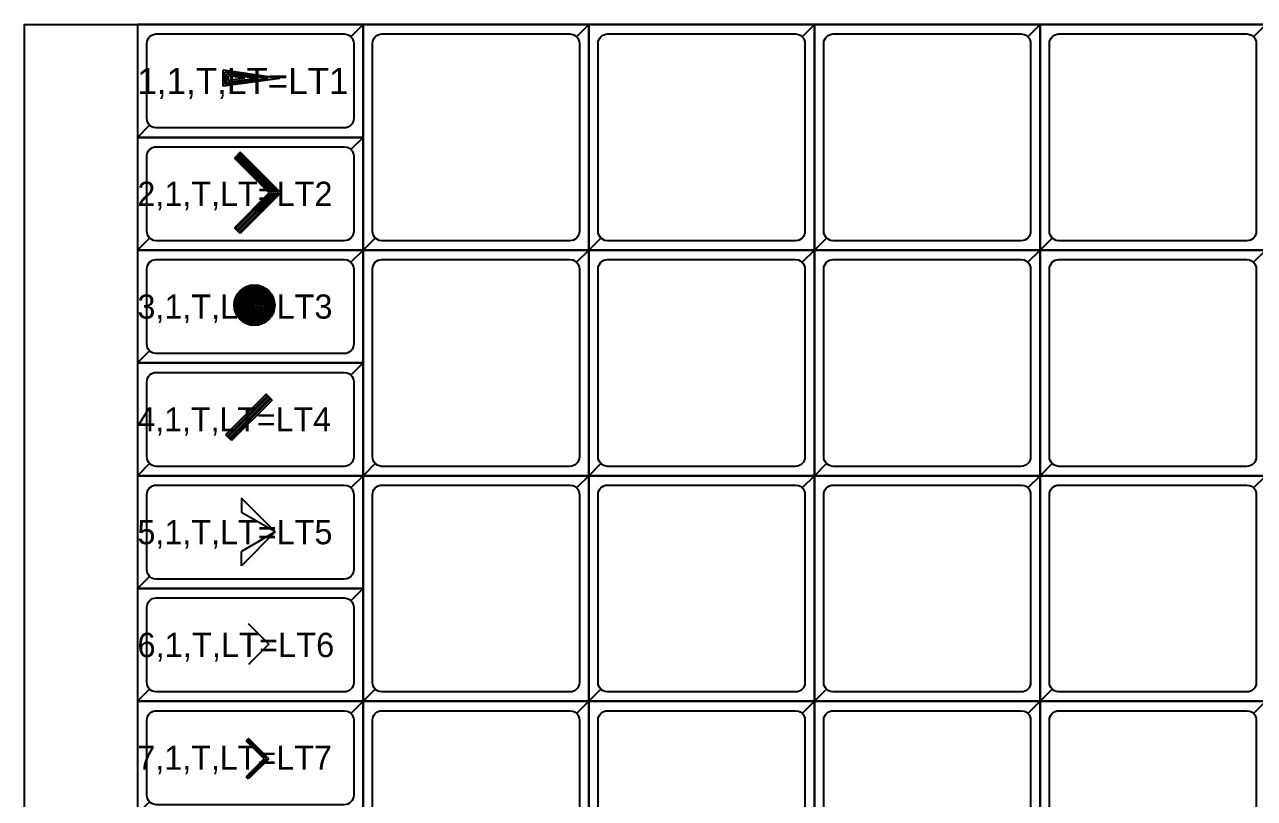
# Model space of a CAD drawing. Extents: x 67896 to 67908, y 49158.5 to 49162.6.
# Drawn here: x 67895.989 to 67899.259, y 49160.575 to 49162.633 of the extents above; entities that cross this region are included whole.
import ezdxf

# ---------------------------------------------------------------- set-up
doc = ezdxf.new("R2010")
doc.units = 0
for name, color, linetype in [('Level 1', 7, 'Continuous'), ('Level 2', 7, 'Continuous'), ('Level 3', 7, 'Continuous'), ('Level 4', 7, 'Continuous'), ('Level 5', 7, 'Continuous'), ('Level 63', 7, 'Continuous')]:
    doc.layers.add(name, color=color, linetype=linetype)

msp = doc.modelspace()

# ---------------------------------------------------------------- linework, layer by layer
at = {"layer": 'Level 1'}
for points in [[(67896.2889, 49162.3331), (67896.8889, 49162.3331), (67896.8889, 49162.6331), (67896.2889, 49162.6331)], [(67896.8889, 49162.0331), (67897.4889, 49162.0331), (67897.4889, 49162.6331), (67896.8889, 49162.6331)], [(67897.4889, 49162.0331), (67898.0889, 49162.0331), (67898.0889, 49162.6331), (67897.4889, 49162.6331)], [(67898.0889, 49162.0331), (67898.6889, 49162.0331), (67898.6889, 49162.6331), (67898.0889, 49162.6331)], [(67898.6889, 49162.0331), (67899.2889, 49162.0331), (67899.2889, 49162.6331), (67898.6889, 49162.6331)], [(67896.2889, 49162.0331), (67896.8889, 49162.0331), (67896.8889, 49162.3331), (67896.2889, 49162.3331)], [(67896.2889, 49161.7331), (67896.8889, 49161.7331), (67896.8889, 49162.0331), (67896.2889, 49162.0331)], [(67896.8889, 49161.4331), (67897.4889, 49161.4331), (67897.4889, 49162.0331), (67896.8889, 49162.0331)], [(67897.4889, 49161.4331), (67898.0889, 49161.4331), (67898.0889, 49162.0331), (67897.4889, 49162.0331)], [(67898.0889, 49161.4331), (67898.6889, 49161.4331), (67898.6889, 49162.0331), (67898.0889, 49162.0331)], [(67898.6889, 49161.4331), (67899.2889, 49161.4331), (67899.2889, 49162.0331), (67898.6889, 49162.0331)], [(67896.2889, 49161.4331), (67896.8889, 49161.4331), (67896.8889, 49161.7331), (67896.2889, 49161.7331)], [(67896.2889, 49161.1331), (67896.8889, 49161.1331), (67896.8889, 49161.4331), (67896.2889, 49161.4331)], [(67896.8889, 49160.8331), (67897.4889, 49160.8331), (67897.4889, 49161.4331), (67896.8889, 49161.4331)], [(67897.4889, 49160.8331), (67898.0889, 49160.8331), (67898.0889, 49161.4331), (67897.4889, 49161.4331)], [(67898.0889, 49160.8331), (67898.6889, 49160.8331), (67898.6889, 49161.4331), (67898.0889, 49161.4331)], [(67898.6889, 49160.8331), (67899.2889, 49160.8331), (67899.2889, 49161.4331), (67898.6889, 49161.4331)], [(67896.2889, 49160.8331), (67896.8889, 49160.8331), (67896.8889, 49161.1331), (67896.2889, 49161.1331)], [(67896.2889, 49160.5331), (67896.8889, 49160.5331), (67896.8889, 49160.8331), (67896.2889, 49160.8331)], [(67896.8889, 49160.2331), (67897.4889, 49160.2331), (67897.4889, 49160.8331), (67896.8889, 49160.8331)], [(67897.4889, 49160.2331), (67898.0889, 49160.2331), (67898.0889, 49160.8331), (67897.4889, 49160.8331)], [(67898.0889, 49160.2331), (67898.6889, 49160.2331), (67898.6889, 49160.8331), (67898.0889, 49160.8331)], [(67898.6889, 49160.2331), (67899.2889, 49160.2331), (67899.2889, 49160.8331), (67898.6889, 49160.8331)]]:
    msp.add_lwpolyline(points, close=True, dxfattribs=at)
at = {"layer": 'Level 2'}
for points in [[(67907.9889, 49159.0331), (67895.9889, 49159.0331), (67895.9889, 49162.6331), (67907.9889, 49162.6331)], [(67896.2889, 49162.3331), (67896.8889, 49162.3331), (67896.8889, 49162.6331), (67896.2889, 49162.6331)], [(67896.8889, 49162.0331), (67897.4889, 49162.0331), (67897.4889, 49162.6331), (67896.8889, 49162.6331)], [(67897.4889, 49162.0331), (67898.0889, 49162.0331), (67898.0889, 49162.6331), (67897.4889, 49162.6331)], [(67898.0889, 49162.0331), (67898.6889, 49162.0331), (67898.6889, 49162.6331), (67898.0889, 49162.6331)], [(67898.6889, 49162.0331), (67899.2889, 49162.0331), (67899.2889, 49162.6331), (67898.6889, 49162.6331)], [(67896.2889, 49162.0331), (67896.8889, 49162.0331), (67896.8889, 49162.3331), (67896.2889, 49162.3331)], [(67896.2889, 49161.7331), (67896.8889, 49161.7331), (67896.8889, 49162.0331), (67896.2889, 49162.0331)], [(67896.8889, 49161.4331), (67897.4889, 49161.4331), (67897.4889, 49162.0331), (67896.8889, 49162.0331)], [(67897.4889, 49161.4331), (67898.0889, 49161.4331), (67898.0889, 49162.0331), (67897.4889, 49162.0331)], [(67898.0889, 49161.4331), (67898.6889, 49161.4331), (67898.6889, 49162.0331), (67898.0889, 49162.0331)], [(67898.6889, 49161.4331), (67899.2889, 49161.4331), (67899.2889, 49162.0331), (67898.6889, 49162.0331)], [(67896.2889, 49161.4331), (67896.8889, 49161.4331), (67896.8889, 49161.7331), (67896.2889, 49161.7331)], [(67896.2889, 49161.1331), (67896.8889, 49161.1331), (67896.8889, 49161.4331), (67896.2889, 49161.4331)], [(67896.8889, 49160.8331), (67897.4889, 49160.8331), (67897.4889, 49161.4331), (67896.8889, 49161.4331)], [(67897.4889, 49160.8331), (67898.0889, 49160.8331), (67898.0889, 49161.4331), (67897.4889, 49161.4331)], [(67898.0889, 49160.8331), (67898.6889, 49160.8331), (67898.6889, 49161.4331), (67898.0889, 49161.4331)], [(67898.6889, 49160.8331), (67899.2889, 49160.8331), (67899.2889, 49161.4331), (67898.6889, 49161.4331)], [(67896.2889, 49160.8331), (67896.8889, 49160.8331), (67896.8889, 49161.1331), (67896.2889, 49161.1331)], [(67896.2889, 49160.5331), (67896.8889, 49160.5331), (67896.8889, 49160.8331), (67896.2889, 49160.8331)], [(67896.8889, 49160.2331), (67897.4889, 49160.2331), (67897.4889, 49160.8331), (67896.8889, 49160.8331)], [(67897.4889, 49160.2331), (67898.0889, 49160.2331), (67898.0889, 49160.8331), (67897.4889, 49160.8331)], [(67898.0889, 49160.2331), (67898.6889, 49160.2331), (67898.6889, 49160.8331), (67898.0889, 49160.8331)], [(67898.6889, 49160.2331), (67899.2889, 49160.2331), (67899.2889, 49160.8331), (67898.6889, 49160.8331)]]:
    msp.add_lwpolyline(points, close=True, dxfattribs=at)
at = {"layer": 'Level 3'}
for points in [[(67896.8889, 49162.6331), (67896.2889, 49162.6331), (67896.2889, 49162.3331), (67896.3212, 49162.3654), (67896.3181, 49162.3692), (67896.3158, 49162.3735), (67896.3144, 49162.3782), (67896.3139, 49162.3831), (67896.3139, 49162.5831), (67896.3144, 49162.588), (67896.3158, 49162.5927), (67896.3181, 49162.597), (67896.3212, 49162.6008), (67896.3212, 49162.6008), (67896.325, 49162.6039), (67896.3293, 49162.6062), (67896.334, 49162.6076), (67896.3389, 49162.6081), (67896.8389, 49162.6081), (67896.8462, 49162.607), (67896.8507, 49162.6051), (67896.8548, 49162.6024), (67896.8566, 49162.6008)], [(67897.4889, 49162.6331), (67896.8889, 49162.6331), (67896.8889, 49162.0331), (67896.9212, 49162.0654), (67896.9181, 49162.0692), (67896.9158, 49162.0735), (67896.9144, 49162.0782), (67896.9139, 49162.0831), (67896.9139, 49162.5831), (67896.9144, 49162.588), (67896.9158, 49162.5927), (67896.9181, 49162.597), (67896.9212, 49162.6008), (67896.9212, 49162.6008), (67896.925, 49162.6039), (67896.9293, 49162.6062), (67896.934, 49162.6076), (67896.9389, 49162.6081), (67897.4389, 49162.6081), (67897.4462, 49162.607), (67897.4507, 49162.6051), (67897.4548, 49162.6024), (67897.4566, 49162.6008)], [(67898.0889, 49162.6331), (67897.4889, 49162.6331), (67897.4889, 49162.0331), (67897.5212, 49162.0654), (67897.5181, 49162.0692), (67897.5158, 49162.0735), (67897.5144, 49162.0782), (67897.5139, 49162.0831), (67897.5139, 49162.5831), (67897.5144, 49162.588), (67897.5158, 49162.5927), (67897.5181, 49162.597), (67897.5212, 49162.6008), (67897.5212, 49162.6008), (67897.525, 49162.6039), (67897.5293, 49162.6062), (67897.534, 49162.6076), (67897.5389, 49162.6081), (67898.0389, 49162.6081), (67898.0462, 49162.607), (67898.0507, 49162.6051), (67898.0548, 49162.6024), (67898.0566, 49162.6008)], [(67898.6889, 49162.6331), (67898.0889, 49162.6331), (67898.0889, 49162.0331), (67898.1212, 49162.0654), (67898.1181, 49162.0692), (67898.1158, 49162.0735), (67898.1144, 49162.0782), (67898.1139, 49162.0831), (67898.1139, 49162.5831), (67898.1144, 49162.588), (67898.1158, 49162.5927), (67898.1181, 49162.597), (67898.1212, 49162.6008), (67898.1212, 49162.6008), (67898.125, 49162.6039), (67898.1293, 49162.6062), (67898.134, 49162.6076), (67898.1389, 49162.6081), (67898.6389, 49162.6081), (67898.6462, 49162.607), (67898.6507, 49162.6051), (67898.6548, 49162.6024), (67898.6566, 49162.6008)], [(67899.2889, 49162.6331), (67898.6889, 49162.6331), (67898.6889, 49162.0331), (67898.7212, 49162.0654), (67898.7181, 49162.0692), (67898.7158, 49162.0735), (67898.7144, 49162.0782), (67898.7139, 49162.0831), (67898.7139, 49162.5831), (67898.7144, 49162.588), (67898.7158, 49162.5927), (67898.7181, 49162.597), (67898.7212, 49162.6008), (67898.7212, 49162.6008), (67898.725, 49162.6039), (67898.7293, 49162.6062), (67898.734, 49162.6076), (67898.7389, 49162.6081), (67899.2389, 49162.6081), (67899.2462, 49162.607), (67899.2507, 49162.6051), (67899.2548, 49162.6024), (67899.2566, 49162.6008)], [(67896.8889, 49162.3331), (67896.2889, 49162.3331), (67896.2889, 49162.0331), (67896.3212, 49162.0654), (67896.3181, 49162.0692), (67896.3158, 49162.0735), (67896.3144, 49162.0782), (67896.3139, 49162.0831), (67896.3139, 49162.2831), (67896.3144, 49162.288), (67896.3158, 49162.2927), (67896.3181, 49162.297), (67896.3212, 49162.3008), (67896.3212, 49162.3008), (67896.325, 49162.3039), (67896.3293, 49162.3062), (67896.334, 49162.3076), (67896.3389, 49162.3081), (67896.8389, 49162.3081), (67896.8462, 49162.307), (67896.8507, 49162.3051), (67896.8548, 49162.3024), (67896.8566, 49162.3008)], [(67896.8889, 49162.0331), (67896.2889, 49162.0331), (67896.2889, 49161.7331), (67896.3212, 49161.7654), (67896.3181, 49161.7692), (67896.3158, 49161.7735), (67896.3144, 49161.7782), (67896.3139, 49161.7831), (67896.3139, 49161.9831), (67896.3144, 49161.988), (67896.3158, 49161.9927), (67896.3181, 49161.997), (67896.3212, 49162.0008), (67896.3212, 49162.0008), (67896.325, 49162.0039), (67896.3293, 49162.0062), (67896.334, 49162.0076), (67896.3389, 49162.0081), (67896.8389, 49162.0081), (67896.8462, 49162.007), (67896.8507, 49162.0051), (67896.8548, 49162.0024), (67896.8566, 49162.0008)], [(67897.4889, 49162.0331), (67896.8889, 49162.0331), (67896.8889, 49161.4331), (67896.9212, 49161.4654), (67896.9181, 49161.4692), (67896.9158, 49161.4735), (67896.9144, 49161.4782), (67896.9139, 49161.4831), (67896.9139, 49161.9831), (67896.9144, 49161.988), (67896.9158, 49161.9927), (67896.9181, 49161.997), (67896.9212, 49162.0008), (67896.9212, 49162.0008), (67896.925, 49162.0039), (67896.9293, 49162.0062), (67896.934, 49162.0076), (67896.9389, 49162.0081), (67897.4389, 49162.0081), (67897.4462, 49162.007), (67897.4507, 49162.0051), (67897.4548, 49162.0024), (67897.4566, 49162.0008)], [(67898.0889, 49162.0331), (67897.4889, 49162.0331), (67897.4889, 49161.4331), (67897.5212, 49161.4654), (67897.5181, 49161.4692), (67897.5158, 49161.4735), (67897.5144, 49161.4782), (67897.5139, 49161.4831), (67897.5139, 49161.9831), (67897.5144, 49161.988), (67897.5158, 49161.9927), (67897.5181, 49161.997), (67897.5212, 49162.0008), (67897.5212, 49162.0008), (67897.525, 49162.0039), (67897.5293, 49162.0062), (67897.534, 49162.0076), (67897.5389, 49162.0081), (67898.0389, 49162.0081), (67898.0462, 49162.007), (67898.0507, 49162.0051), (67898.0548, 49162.0024), (67898.0566, 49162.0008)], [(67898.6889, 49162.0331), (67898.0889, 49162.0331), (67898.0889, 49161.4331), (67898.1212, 49161.4654), (67898.1181, 49161.4692), (67898.1158, 49161.4735), (67898.1144, 49161.4782), (67898.1139, 49161.4831), (67898.1139, 49161.9831), (67898.1144, 49161.988), (67898.1158, 49161.9927), (67898.1181, 49161.997), (67898.1212, 49162.0008), (67898.1212, 49162.0008), (67898.125, 49162.0039), (67898.1293, 49162.0062), (67898.134, 49162.0076), (67898.1389, 49162.0081), (67898.6389, 49162.0081), (67898.6462, 49162.007), (67898.6507, 49162.0051), (67898.6548, 49162.0024), (67898.6566, 49162.0008)], [(67899.2889, 49162.0331), (67898.6889, 49162.0331), (67898.6889, 49161.4331), (67898.7212, 49161.4654), (67898.7181, 49161.4692), (67898.7158, 49161.4735), (67898.7144, 49161.4782), (67898.7139, 49161.4831), (67898.7139, 49161.9831), (67898.7144, 49161.988), (67898.7158, 49161.9927), (67898.7181, 49161.997), (67898.7212, 49162.0008), (67898.7212, 49162.0008), (67898.725, 49162.0039), (67898.7293, 49162.0062), (67898.734, 49162.0076), (67898.7389, 49162.0081), (67899.2389, 49162.0081), (67899.2462, 49162.007), (67899.2507, 49162.0051), (67899.2548, 49162.0024), (67899.2566, 49162.0008)], [(67896.8889, 49161.7331), (67896.2889, 49161.7331), (67896.2889, 49161.4331), (67896.3212, 49161.4654), (67896.3181, 49161.4692), (67896.3158, 49161.4735), (67896.3144, 49161.4782), (67896.3139, 49161.4831), (67896.3139, 49161.6831), (67896.3144, 49161.688), (67896.3158, 49161.6927), (67896.3181, 49161.697), (67896.3212, 49161.7008), (67896.3212, 49161.7008), (67896.325, 49161.7039), (67896.3293, 49161.7062), (67896.334, 49161.7076), (67896.3389, 49161.7081), (67896.8389, 49161.7081), (67896.8462, 49161.707), (67896.8507, 49161.7051), (67896.8548, 49161.7024), (67896.8566, 49161.7008)], [(67896.8889, 49161.4331), (67896.2889, 49161.4331), (67896.2889, 49161.1331), (67896.3212, 49161.1654), (67896.3181, 49161.1692), (67896.3158, 49161.1735), (67896.3144, 49161.1782), (67896.3139, 49161.1831), (67896.3139, 49161.3831), (67896.3144, 49161.388), (67896.3158, 49161.3927), (67896.3181, 49161.397), (67896.3212, 49161.4008), (67896.3212, 49161.4008), (67896.325, 49161.4039), (67896.3293, 49161.4062), (67896.334, 49161.4076), (67896.3389, 49161.4081), (67896.8389, 49161.4081), (67896.8462, 49161.407), (67896.8507, 49161.4051), (67896.8548, 49161.4024), (67896.8566, 49161.4008)], [(67897.4889, 49161.4331), (67896.8889, 49161.4331), (67896.8889, 49160.8331), (67896.9212, 49160.8654), (67896.9181, 49160.8692), (67896.9158, 49160.8735), (67896.9144, 49160.8782), (67896.9139, 49160.8831), (67896.9139, 49161.3831), (67896.9144, 49161.388), (67896.9158, 49161.3927), (67896.9181, 49161.397), (67896.9212, 49161.4008), (67896.9212, 49161.4008), (67896.925, 49161.4039), (67896.9293, 49161.4062), (67896.934, 49161.4076), (67896.9389, 49161.4081), (67897.4389, 49161.4081), (67897.4462, 49161.407), (67897.4507, 49161.4051), (67897.4548, 49161.4024), (67897.4566, 49161.4008)], [(67898.0889, 49161.4331), (67897.4889, 49161.4331), (67897.4889, 49160.8331), (67897.5212, 49160.8654), (67897.5181, 49160.8692), (67897.5158, 49160.8735), (67897.5144, 49160.8782), (67897.5139, 49160.8831), (67897.5139, 49161.3831), (67897.5144, 49161.388), (67897.5158, 49161.3927), (67897.5181, 49161.397), (67897.5212, 49161.4008), (67897.5212, 49161.4008), (67897.525, 49161.4039), (67897.5293, 49161.4062), (67897.534, 49161.4076), (67897.5389, 49161.4081), (67898.0389, 49161.4081), (67898.0462, 49161.407), (67898.0507, 49161.4051), (67898.0548, 49161.4024), (67898.0566, 49161.4008)], [(67898.6889, 49161.4331), (67898.0889, 49161.4331), (67898.0889, 49160.8331), (67898.1212, 49160.8654), (67898.1181, 49160.8692), (67898.1158, 49160.8735), (67898.1144, 49160.8782), (67898.1139, 49160.8831), (67898.1139, 49161.3831), (67898.1144, 49161.388), (67898.1158, 49161.3927), (67898.1181, 49161.397), (67898.1212, 49161.4008), (67898.1212, 49161.4008), (67898.125, 49161.4039), (67898.1293, 49161.4062), (67898.134, 49161.4076), (67898.1389, 49161.4081), (67898.6389, 49161.4081), (67898.6462, 49161.407), (67898.6507, 49161.4051), (67898.6548, 49161.4024), (67898.6566, 49161.4008)], [(67899.2889, 49161.4331), (67898.6889, 49161.4331), (67898.6889, 49160.8331), (67898.7212, 49160.8654), (67898.7181, 49160.8692), (67898.7158, 49160.8735), (67898.7144, 49160.8782), (67898.7139, 49160.8831), (67898.7139, 49161.3831), (67898.7144, 49161.388), (67898.7158, 49161.3927), (67898.7181, 49161.397), (67898.7212, 49161.4008), (67898.7212, 49161.4008), (67898.725, 49161.4039), (67898.7293, 49161.4062), (67898.734, 49161.4076), (67898.7389, 49161.4081), (67899.2389, 49161.4081), (67899.2462, 49161.407), (67899.2507, 49161.4051), (67899.2548, 49161.4024), (67899.2566, 49161.4008)], [(67896.8889, 49161.1331), (67896.2889, 49161.1331), (67896.2889, 49160.8331), (67896.3212, 49160.8654), (67896.3181, 49160.8692), (67896.3158, 49160.8735), (67896.3144, 49160.8782), (67896.3139, 49160.8831), (67896.3139, 49161.0831), (67896.3144, 49161.088), (67896.3158, 49161.0927), (67896.3181, 49161.097), (67896.3212, 49161.1008), (67896.3212, 49161.1008), (67896.325, 49161.1039), (67896.3293, 49161.1062), (67896.334, 49161.1076), (67896.3389, 49161.1081), (67896.8389, 49161.1081), (67896.8462, 49161.107), (67896.8507, 49161.1051), (67896.8548, 49161.1024), (67896.8566, 49161.1008)], [(67896.8889, 49160.8331), (67896.2889, 49160.8331), (67896.2889, 49160.5331), (67896.3212, 49160.5654), (67896.3181, 49160.5692), (67896.3158, 49160.5735), (67896.3144, 49160.5782), (67896.3139, 49160.5831), (67896.3139, 49160.7831), (67896.3144, 49160.788), (67896.3158, 49160.7927), (67896.3181, 49160.797), (67896.3212, 49160.8008), (67896.3212, 49160.8008), (67896.325, 49160.8039), (67896.3293, 49160.8062), (67896.334, 49160.8076), (67896.3389, 49160.8081), (67896.8389, 49160.8081), (67896.8462, 49160.807), (67896.8507, 49160.8051), (67896.8548, 49160.8024), (67896.8566, 49160.8008)], [(67897.4889, 49160.8331), (67896.8889, 49160.8331), (67896.8889, 49160.2331), (67896.9212, 49160.2654), (67896.9181, 49160.2692), (67896.9158, 49160.2735), (67896.9144, 49160.2782), (67896.9139, 49160.2831), (67896.9139, 49160.7831), (67896.9144, 49160.788), (67896.9158, 49160.7927), (67896.9181, 49160.797), (67896.9212, 49160.8008), (67896.9212, 49160.8008), (67896.925, 49160.8039), (67896.9293, 49160.8062), (67896.934, 49160.8076), (67896.9389, 49160.8081), (67897.4389, 49160.8081), (67897.4462, 49160.807), (67897.4507, 49160.8051), (67897.4548, 49160.8024), (67897.4566, 49160.8008)], [(67898.0889, 49160.8331), (67897.4889, 49160.8331), (67897.4889, 49160.2331), (67897.5212, 49160.2654), (67897.5181, 49160.2692), (67897.5158, 49160.2735), (67897.5144, 49160.2782), (67897.5139, 49160.2831), (67897.5139, 49160.7831), (67897.5144, 49160.788), (67897.5158, 49160.7927), (67897.5181, 49160.797), (67897.5212, 49160.8008), (67897.5212, 49160.8008), (67897.525, 49160.8039), (67897.5293, 49160.8062), (67897.534, 49160.8076), (67897.5389, 49160.8081), (67898.0389, 49160.8081), (67898.0462, 49160.807), (67898.0507, 49160.8051), (67898.0548, 49160.8024), (67898.0566, 49160.8008)], [(67898.6889, 49160.8331), (67898.0889, 49160.8331), (67898.0889, 49160.2331), (67898.1212, 49160.2654), (67898.1181, 49160.2692), (67898.1158, 49160.2735), (67898.1144, 49160.2782), (67898.1139, 49160.2831), (67898.1139, 49160.7831), (67898.1144, 49160.788), (67898.1158, 49160.7927), (67898.1181, 49160.797), (67898.1212, 49160.8008), (67898.1212, 49160.8008), (67898.125, 49160.8039), (67898.1293, 49160.8062), (67898.134, 49160.8076), (67898.1389, 49160.8081), (67898.6389, 49160.8081), (67898.6462, 49160.807), (67898.6507, 49160.8051), (67898.6548, 49160.8024), (67898.6566, 49160.8008)], [(67899.2889, 49160.8331), (67898.6889, 49160.8331), (67898.6889, 49160.2331), (67898.7212, 49160.2654), (67898.7181, 49160.2692), (67898.7158, 49160.2735), (67898.7144, 49160.2782), (67898.7139, 49160.2831), (67898.7139, 49160.7831), (67898.7144, 49160.788), (67898.7158, 49160.7927), (67898.7181, 49160.797), (67898.7212, 49160.8008), (67898.7212, 49160.8008), (67898.725, 49160.8039), (67898.7293, 49160.8062), (67898.734, 49160.8076), (67898.7389, 49160.8081), (67899.2389, 49160.8081), (67899.2462, 49160.807), (67899.2507, 49160.8051), (67899.2548, 49160.8024), (67899.2566, 49160.8008)]]:
    msp.add_lwpolyline(points, close=True, dxfattribs=at)
at = {"layer": 'Level 4'}
for points in [[(67896.2889, 49162.3331), (67896.8889, 49162.3331), (67896.8889, 49162.6331), (67896.8566, 49162.6008), (67896.8597, 49162.597), (67896.862, 49162.5927), (67896.8634, 49162.588), (67896.8639, 49162.5831), (67896.8639, 49162.3831), (67896.8634, 49162.3782), (67896.862, 49162.3735), (67896.8597, 49162.3692), (67896.8566, 49162.3654), (67896.8566, 49162.3654), (67896.8528, 49162.3623), (67896.8485, 49162.36), (67896.8438, 49162.3586), (67896.8389, 49162.3581), (67896.3389, 49162.3581), (67896.3316, 49162.3592), (67896.3271, 49162.3611), (67896.323, 49162.3638), (67896.3212, 49162.3654)], [(67896.8889, 49162.0331), (67897.4889, 49162.0331), (67897.4889, 49162.6331), (67897.4566, 49162.6008), (67897.4597, 49162.597), (67897.462, 49162.5927), (67897.4634, 49162.588), (67897.4639, 49162.5831), (67897.4639, 49162.0831), (67897.4634, 49162.0782), (67897.462, 49162.0735), (67897.4597, 49162.0692), (67897.4566, 49162.0654), (67897.4566, 49162.0654), (67897.4528, 49162.0623), (67897.4485, 49162.06), (67897.4438, 49162.0586), (67897.4389, 49162.0581), (67896.9389, 49162.0581), (67896.9316, 49162.0592), (67896.9271, 49162.0611), (67896.923, 49162.0638), (67896.9212, 49162.0654)], [(67897.4889, 49162.0331), (67898.0889, 49162.0331), (67898.0889, 49162.6331), (67898.0566, 49162.6008), (67898.0597, 49162.597), (67898.062, 49162.5927), (67898.0634, 49162.588), (67898.0639, 49162.5831), (67898.0639, 49162.0831), (67898.0634, 49162.0782), (67898.062, 49162.0735), (67898.0597, 49162.0692), (67898.0566, 49162.0654), (67898.0566, 49162.0654), (67898.0528, 49162.0623), (67898.0485, 49162.06), (67898.0438, 49162.0586), (67898.0389, 49162.0581), (67897.5389, 49162.0581), (67897.5316, 49162.0592), (67897.5271, 49162.0611), (67897.523, 49162.0638), (67897.5212, 49162.0654)], [(67898.0889, 49162.0331), (67898.6889, 49162.0331), (67898.6889, 49162.6331), (67898.6566, 49162.6008), (67898.6597, 49162.597), (67898.662, 49162.5927), (67898.6634, 49162.588), (67898.6639, 49162.5831), (67898.6639, 49162.0831), (67898.6634, 49162.0782), (67898.662, 49162.0735), (67898.6597, 49162.0692), (67898.6566, 49162.0654), (67898.6566, 49162.0654), (67898.6528, 49162.0623), (67898.6485, 49162.06), (67898.6438, 49162.0586), (67898.6389, 49162.0581), (67898.1389, 49162.0581), (67898.1316, 49162.0592), (67898.1271, 49162.0611), (67898.123, 49162.0638), (67898.1212, 49162.0654)], [(67898.6889, 49162.0331), (67899.2889, 49162.0331), (67899.2889, 49162.6331), (67899.2566, 49162.6008), (67899.2597, 49162.597), (67899.262, 49162.5927), (67899.2634, 49162.588), (67899.2639, 49162.5831), (67899.2639, 49162.0831), (67899.2634, 49162.0782), (67899.262, 49162.0735), (67899.2597, 49162.0692), (67899.2566, 49162.0654), (67899.2566, 49162.0654), (67899.2528, 49162.0623), (67899.2485, 49162.06), (67899.2438, 49162.0586), (67899.2389, 49162.0581), (67898.7389, 49162.0581), (67898.7316, 49162.0592), (67898.7271, 49162.0611), (67898.723, 49162.0638), (67898.7212, 49162.0654)], [(67896.2889, 49162.0331), (67896.8889, 49162.0331), (67896.8889, 49162.3331), (67896.8566, 49162.3008), (67896.8597, 49162.297), (67896.862, 49162.2927), (67896.8634, 49162.288), (67896.8639, 49162.2831), (67896.8639, 49162.0831), (67896.8634, 49162.0782), (67896.862, 49162.0735), (67896.8597, 49162.0692), (67896.8566, 49162.0654), (67896.8566, 49162.0654), (67896.8528, 49162.0623), (67896.8485, 49162.06), (67896.8438, 49162.0586), (67896.8389, 49162.0581), (67896.3389, 49162.0581), (67896.3316, 49162.0592), (67896.3271, 49162.0611), (67896.323, 49162.0638), (67896.3212, 49162.0654)], [(67896.2889, 49161.7331), (67896.8889, 49161.7331), (67896.8889, 49162.0331), (67896.8566, 49162.0008), (67896.8597, 49161.997), (67896.862, 49161.9927), (67896.8634, 49161.988), (67896.8639, 49161.9831), (67896.8639, 49161.7831), (67896.8634, 49161.7782), (67896.862, 49161.7735), (67896.8597, 49161.7692), (67896.8566, 49161.7654), (67896.8566, 49161.7654), (67896.8528, 49161.7623), (67896.8485, 49161.76), (67896.8438, 49161.7586), (67896.8389, 49161.7581), (67896.3389, 49161.7581), (67896.3316, 49161.7592), (67896.3271, 49161.7611), (67896.323, 49161.7638), (67896.3212, 49161.7654)], [(67896.8889, 49161.4331), (67897.4889, 49161.4331), (67897.4889, 49162.0331), (67897.4566, 49162.0008), (67897.4597, 49161.997), (67897.462, 49161.9927), (67897.4634, 49161.988), (67897.4639, 49161.9831), (67897.4639, 49161.4831), (67897.4634, 49161.4782), (67897.462, 49161.4735), (67897.4597, 49161.4692), (67897.4566, 49161.4654), (67897.4566, 49161.4654), (67897.4528, 49161.4623), (67897.4485, 49161.46), (67897.4438, 49161.4586), (67897.4389, 49161.4581), (67896.9389, 49161.4581), (67896.9316, 49161.4592), (67896.9271, 49161.4611), (67896.923, 49161.4638), (67896.9212, 49161.4654)], [(67897.4889, 49161.4331), (67898.0889, 49161.4331), (67898.0889, 49162.0331), (67898.0566, 49162.0008), (67898.0597, 49161.997), (67898.062, 49161.9927), (67898.0634, 49161.988), (67898.0639, 49161.9831), (67898.0639, 49161.4831), (67898.0634, 49161.4782), (67898.062, 49161.4735), (67898.0597, 49161.4692), (67898.0566, 49161.4654), (67898.0566, 49161.4654), (67898.0528, 49161.4623), (67898.0485, 49161.46), (67898.0438, 49161.4586), (67898.0389, 49161.4581), (67897.5389, 49161.4581), (67897.5316, 49161.4592), (67897.5271, 49161.4611), (67897.523, 49161.4638), (67897.5212, 49161.4654)], [(67898.0889, 49161.4331), (67898.6889, 49161.4331), (67898.6889, 49162.0331), (67898.6566, 49162.0008), (67898.6597, 49161.997), (67898.662, 49161.9927), (67898.6634, 49161.988), (67898.6639, 49161.9831), (67898.6639, 49161.4831), (67898.6634, 49161.4782), (67898.662, 49161.4735), (67898.6597, 49161.4692), (67898.6566, 49161.4654), (67898.6566, 49161.4654), (67898.6528, 49161.4623), (67898.6485, 49161.46), (67898.6438, 49161.4586), (67898.6389, 49161.4581), (67898.1389, 49161.4581), (67898.1316, 49161.4592), (67898.1271, 49161.4611), (67898.123, 49161.4638), (67898.1212, 49161.4654)], [(67898.6889, 49161.4331), (67899.2889, 49161.4331), (67899.2889, 49162.0331), (67899.2566, 49162.0008), (67899.2597, 49161.997), (67899.262, 49161.9927), (67899.2634, 49161.988), (67899.2639, 49161.9831), (67899.2639, 49161.4831), (67899.2634, 49161.4782), (67899.262, 49161.4735), (67899.2597, 49161.4692), (67899.2566, 49161.4654), (67899.2566, 49161.4654), (67899.2528, 49161.4623), (67899.2485, 49161.46), (67899.2438, 49161.4586), (67899.2389, 49161.4581), (67898.7389, 49161.4581), (67898.7316, 49161.4592), (67898.7271, 49161.4611), (67898.723, 49161.4638), (67898.7212, 49161.4654)], [(67896.2889, 49161.4331), (67896.8889, 49161.4331), (67896.8889, 49161.7331), (67896.8566, 49161.7008), (67896.8597, 49161.697), (67896.862, 49161.6927), (67896.8634, 49161.688), (67896.8639, 49161.6831), (67896.8639, 49161.4831), (67896.8634, 49161.4782), (67896.862, 49161.4735), (67896.8597, 49161.4692), (67896.8566, 49161.4654), (67896.8566, 49161.4654), (67896.8528, 49161.4623), (67896.8485, 49161.46), (67896.8438, 49161.4586), (67896.8389, 49161.4581), (67896.3389, 49161.4581), (67896.3316, 49161.4592), (67896.3271, 49161.4611), (67896.323, 49161.4638), (67896.3212, 49161.4654)], [(67896.2889, 49161.1331), (67896.8889, 49161.1331), (67896.8889, 49161.4331), (67896.8566, 49161.4008), (67896.8597, 49161.397), (67896.862, 49161.3927), (67896.8634, 49161.388), (67896.8639, 49161.3831), (67896.8639, 49161.1831), (67896.8634, 49161.1782), (67896.862, 49161.1735), (67896.8597, 49161.1692), (67896.8566, 49161.1654), (67896.8566, 49161.1654), (67896.8528, 49161.1623), (67896.8485, 49161.16), (67896.8438, 49161.1586), (67896.8389, 49161.1581), (67896.3389, 49161.1581), (67896.3316, 49161.1592), (67896.3271, 49161.1611), (67896.323, 49161.1638), (67896.3212, 49161.1654)], [(67896.8889, 49160.8331), (67897.4889, 49160.8331), (67897.4889, 49161.4331), (67897.4566, 49161.4008), (67897.4597, 49161.397), (67897.462, 49161.3927), (67897.4634, 49161.388), (67897.4639, 49161.3831), (67897.4639, 49160.8831), (67897.4634, 49160.8782), (67897.462, 49160.8735), (67897.4597, 49160.8692), (67897.4566, 49160.8654), (67897.4566, 49160.8654), (67897.4528, 49160.8623), (67897.4485, 49160.86), (67897.4438, 49160.8586), (67897.4389, 49160.8581), (67896.9389, 49160.8581), (67896.9316, 49160.8592), (67896.9271, 49160.8611), (67896.923, 49160.8638), (67896.9212, 49160.8654)], [(67897.4889, 49160.8331), (67898.0889, 49160.8331), (67898.0889, 49161.4331), (67898.0566, 49161.4008), (67898.0597, 49161.397), (67898.062, 49161.3927), (67898.0634, 49161.388), (67898.0639, 49161.3831), (67898.0639, 49160.8831), (67898.0634, 49160.8782), (67898.062, 49160.8735), (67898.0597, 49160.8692), (67898.0566, 49160.8654), (67898.0566, 49160.8654), (67898.0528, 49160.8623), (67898.0485, 49160.86), (67898.0438, 49160.8586), (67898.0389, 49160.8581), (67897.5389, 49160.8581), (67897.5316, 49160.8592), (67897.5271, 49160.8611), (67897.523, 49160.8638), (67897.5212, 49160.8654)], [(67898.0889, 49160.8331), (67898.6889, 49160.8331), (67898.6889, 49161.4331), (67898.6566, 49161.4008), (67898.6597, 49161.397), (67898.662, 49161.3927), (67898.6634, 49161.388), (67898.6639, 49161.3831), (67898.6639, 49160.8831), (67898.6634, 49160.8782), (67898.662, 49160.8735), (67898.6597, 49160.8692), (67898.6566, 49160.8654), (67898.6566, 49160.8654), (67898.6528, 49160.8623), (67898.6485, 49160.86), (67898.6438, 49160.8586), (67898.6389, 49160.8581), (67898.1389, 49160.8581), (67898.1316, 49160.8592), (67898.1271, 49160.8611), (67898.123, 49160.8638), (67898.1212, 49160.8654)], [(67898.6889, 49160.8331), (67899.2889, 49160.8331), (67899.2889, 49161.4331), (67899.2566, 49161.4008), (67899.2597, 49161.397), (67899.262, 49161.3927), (67899.2634, 49161.388), (67899.2639, 49161.3831), (67899.2639, 49160.8831), (67899.2634, 49160.8782), (67899.262, 49160.8735), (67899.2597, 49160.8692), (67899.2566, 49160.8654), (67899.2566, 49160.8654), (67899.2528, 49160.8623), (67899.2485, 49160.86), (67899.2438, 49160.8586), (67899.2389, 49160.8581), (67898.7389, 49160.8581), (67898.7316, 49160.8592), (67898.7271, 49160.8611), (67898.723, 49160.8638), (67898.7212, 49160.8654)], [(67896.2889, 49160.8331), (67896.8889, 49160.8331), (67896.8889, 49161.1331), (67896.8566, 49161.1008), (67896.8597, 49161.097), (67896.862, 49161.0927), (67896.8634, 49161.088), (67896.8639, 49161.0831), (67896.8639, 49160.8831), (67896.8634, 49160.8782), (67896.862, 49160.8735), (67896.8597, 49160.8692), (67896.8566, 49160.8654), (67896.8566, 49160.8654), (67896.8528, 49160.8623), (67896.8485, 49160.86), (67896.8438, 49160.8586), (67896.8389, 49160.8581), (67896.3389, 49160.8581), (67896.3316, 49160.8592), (67896.3271, 49160.8611), (67896.323, 49160.8638), (67896.3212, 49160.8654)], [(67896.2889, 49160.5331), (67896.8889, 49160.5331), (67896.8889, 49160.8331), (67896.8566, 49160.8008), (67896.8597, 49160.797), (67896.862, 49160.7927), (67896.8634, 49160.788), (67896.8639, 49160.7831), (67896.8639, 49160.5831), (67896.8634, 49160.5782), (67896.862, 49160.5735), (67896.8597, 49160.5692), (67896.8566, 49160.5654), (67896.8566, 49160.5654), (67896.8528, 49160.5623), (67896.8485, 49160.56), (67896.8438, 49160.5586), (67896.8389, 49160.5581), (67896.3389, 49160.5581), (67896.3316, 49160.5592), (67896.3271, 49160.5611), (67896.323, 49160.5638), (67896.3212, 49160.5654)], [(67896.8889, 49160.2331), (67897.4889, 49160.2331), (67897.4889, 49160.8331), (67897.4566, 49160.8008), (67897.4597, 49160.797), (67897.462, 49160.7927), (67897.4634, 49160.788), (67897.4639, 49160.7831), (67897.4639, 49160.2831), (67897.4634, 49160.2782), (67897.462, 49160.2735), (67897.4597, 49160.2692), (67897.4566, 49160.2654), (67897.4566, 49160.2654), (67897.4528, 49160.2623), (67897.4485, 49160.26), (67897.4438, 49160.2586), (67897.4389, 49160.2581), (67896.9389, 49160.2581), (67896.9316, 49160.2592), (67896.9271, 49160.2611), (67896.923, 49160.2638), (67896.9212, 49160.2654)], [(67897.4889, 49160.2331), (67898.0889, 49160.2331), (67898.0889, 49160.8331), (67898.0566, 49160.8008), (67898.0597, 49160.797), (67898.062, 49160.7927), (67898.0634, 49160.788), (67898.0639, 49160.7831), (67898.0639, 49160.2831), (67898.0634, 49160.2782), (67898.062, 49160.2735), (67898.0597, 49160.2692), (67898.0566, 49160.2654), (67898.0566, 49160.2654), (67898.0528, 49160.2623), (67898.0485, 49160.26), (67898.0438, 49160.2586), (67898.0389, 49160.2581), (67897.5389, 49160.2581), (67897.5316, 49160.2592), (67897.5271, 49160.2611), (67897.523, 49160.2638), (67897.5212, 49160.2654)], [(67898.0889, 49160.2331), (67898.6889, 49160.2331), (67898.6889, 49160.8331), (67898.6566, 49160.8008), (67898.6597, 49160.797), (67898.662, 49160.7927), (67898.6634, 49160.788), (67898.6639, 49160.7831), (67898.6639, 49160.2831), (67898.6634, 49160.2782), (67898.662, 49160.2735), (67898.6597, 49160.2692), (67898.6566, 49160.2654), (67898.6566, 49160.2654), (67898.6528, 49160.2623), (67898.6485, 49160.26), (67898.6438, 49160.2586), (67898.6389, 49160.2581), (67898.1389, 49160.2581), (67898.1316, 49160.2592), (67898.1271, 49160.2611), (67898.123, 49160.2638), (67898.1212, 49160.2654)], [(67898.6889, 49160.2331), (67899.2889, 49160.2331), (67899.2889, 49160.8331), (67899.2566, 49160.8008), (67899.2597, 49160.797), (67899.262, 49160.7927), (67899.2634, 49160.788), (67899.2639, 49160.7831), (67899.2639, 49160.2831), (67899.2634, 49160.2782), (67899.262, 49160.2735), (67899.2597, 49160.2692), (67899.2566, 49160.2654), (67899.2566, 49160.2654), (67899.2528, 49160.2623), (67899.2485, 49160.26), (67899.2438, 49160.2586), (67899.2389, 49160.2581), (67898.7389, 49160.2581), (67898.7316, 49160.2592), (67898.7271, 49160.2611), (67898.723, 49160.2638), (67898.7212, 49160.2654)]]:
    msp.add_lwpolyline(points, close=True, dxfattribs=at)
at = {"layer": 'Level 5'}
for p, q in [((67896.5172, 49162.4692), (67896.5172, 49162.5115)), ((67896.6672, 49162.4899), (67896.5172, 49162.5115)), ((67896.6363, 49162.49), (67896.5215, 49162.5065)), ((67896.5215, 49162.4742), (67896.5215, 49162.5065)), ((67896.6054, 49162.4901), (67896.5258, 49162.5016)), ((67896.5258, 49162.4791), (67896.5258, 49162.5016)), ((67896.6672, 49162.4899), (67896.5172, 49162.4692)), ((67896.6363, 49162.49), (67896.5215, 49162.4742)), ((67896.6054, 49162.4901), (67896.5258, 49162.4791)), ((67896.5744, 49162.4902), (67896.5302, 49162.4966)), ((67896.5302, 49162.4841), (67896.5302, 49162.4966)), ((67896.5744, 49162.4902), (67896.5302, 49162.4841)), ((67896.5621, 49162.2934), (67896.5468, 49162.2781)), ((67896.6396, 49162.1854), (67896.5468, 49162.2781)), ((67896.6457, 49162.1854), (67896.5499, 49162.2812)), ((67896.6518, 49162.1854), (67896.5529, 49162.2842)), ((67896.6579, 49162.1854), (67896.556, 49162.2873)), ((67896.664, 49162.1854), (67896.559, 49162.2903)), ((67896.6701, 49162.1854), (67896.5621, 49162.2934)), ((67896.6396, 49162.1854), (67896.5468, 49162.0927)), ((67896.6457, 49162.1854), (67896.5499, 49162.0896)), ((67896.6518, 49162.1854), (67896.5529, 49162.0866)), ((67896.6579, 49162.1854), (67896.556, 49162.0835)), ((67896.664, 49162.1854), (67896.559, 49162.0805)), ((67896.6701, 49162.1854), (67896.5621, 49162.0774)), ((67896.5621, 49162.0774), (67896.5468, 49162.0927)), ((67896.6316, 49161.6498), (67896.5235, 49161.5417)), ((67896.6468, 49161.6345), (67896.6316, 49161.6498)), ((67896.6346, 49161.6467), (67896.5266, 49161.5387)), ((67896.6377, 49161.6436), (67896.5297, 49161.5356)), ((67896.6407, 49161.6406), (67896.5327, 49161.5326)), ((67896.6438, 49161.6375), (67896.5358, 49161.5295)), ((67896.6468, 49161.6345), (67896.5388, 49161.5265)), ((67896.5388, 49161.5265), (67896.5236, 49161.5418)), ((67896.6555, 49161.2836), (67896.5655, 49161.3736)), ((67896.5655, 49161.3736), (67896.5655, 49161.3356)), ((67896.6555, 49161.2836), (67896.5655, 49161.3356)), ((67896.6555, 49161.2836), (67896.5655, 49161.1936)), ((67896.6555, 49161.2836), (67896.5655, 49161.2316)), ((67896.5655, 49161.1936), (67896.5655, 49161.2316)), ((67896.6379, 49160.985), (67896.5839, 49161.039)), ((67896.6379, 49160.985), (67896.5839, 49160.931)), ((67896.5839, 49160.7345), (67896.5778, 49160.7284)), ((67896.6379, 49160.6805), (67896.5839, 49160.7345)), ((67896.6257, 49160.6805), (67896.5778, 49160.7284)), ((67896.6318, 49160.6805), (67896.5808, 49160.7314)), ((67896.6257, 49160.6805), (67896.5778, 49160.6326)), ((67896.6318, 49160.6805), (67896.5808, 49160.6296)), ((67896.6379, 49160.6805), (67896.5839, 49160.6265)), ((67896.5839, 49160.6265), (67896.5778, 49160.6326))]:
    msp.add_line(p, q, dxfattribs=at)
for radius in [0.054, 0.0497, 0.0454, 0.041, 0.0367, 0.0324, 0.0281, 0.0238, 0.0194, 0.0151, 0.0108, 0.00648, 0.00216]:
    msp.add_circle((67896.5999, 49161.8868), radius, dxfattribs=at)

# ---------------------------------------------------------------- texts
at = {"layer": 'Level 63'}
for s, height, p in [('1,1,T,LT=LT1', 0.0696, (67896.2889, 49162.4483)), ('2,1,T,LT=LT2', 0.0643, (67896.2889, 49162.1509)), ('3,1,T,LT=LT3', 0.0643, (67896.2889, 49161.8509)), ('4,1,T,LT=LT4', 0.0638, (67896.2889, 49161.5512)), ('5,1,T,LT=LT5', 0.0643, (67896.2889, 49161.2509)), ('6,1,T,LT=LT6', 0.0649, (67896.2889, 49160.9506)), ('7,1,T,LT=LT7', 0.0641, (67896.2889, 49160.651))]:
    msp.add_text(s, height=height, dxfattribs=at).set_placement(p)

doc.saveas('drawing.dxf')
